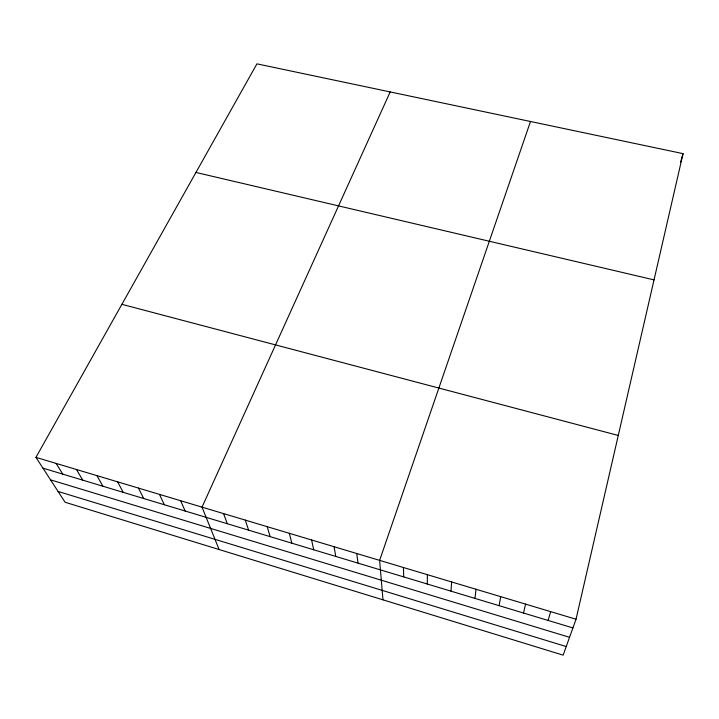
<?xml version="1.0" encoding="UTF-8"?>
<svg xmlns="http://www.w3.org/2000/svg" width="719" height="719" viewBox="0 0 719 719"><rect width="100%" height="100%" fill="white"/><g stroke="black" fill="none" stroke-linecap="round" stroke-linejoin="round"><path stroke-width="1.08" d="M427.284 584.017L427.401 574.697M451.011 591.171L451.613 581.95M474.953 598.397L476.041 589.274M499.112 605.677L500.694 596.662M576.027 619.239L683.05 153.641L256.935 63.847L35.95 457.365L65.078 502.248L563.148 655.153L576.027 619.239L35.95 457.365M523.495 613.028L525.571 604.122M680.587 162.072L683.05 153.641M548.085 620.443L550.682 611.644M530.496 121.493L379.632 560.38L382.975 599.835M390.183 91.933L202.021 507.138L219.106 549.532M195.945 172.452L654.029 279.88M121.897 304.317L618.268 435.453M42.951 468.15L572.908 627.921M50.555 479.861L569.547 637.313M58.068 491.445L566.23 646.561M56.118 463.413L62.778 474.127M76.448 469.507L82.766 480.157M96.948 475.645L102.907 486.233M117.61 481.838L123.219 492.353M138.452 488.084L143.692 498.528M159.465 494.384L164.336 504.747M180.658 500.739L185.151 511.02M223.564 513.6L227.294 523.729M245.296 520.116L248.621 530.164M267.207 526.676L270.137 536.644M289.308 533.3L291.824 543.187M311.597 539.987L313.7 549.774M334.083 546.728L335.764 556.425M356.759 553.522L358.008 563.139M403.413 567.507L403.754 576.926"/></g></svg>
